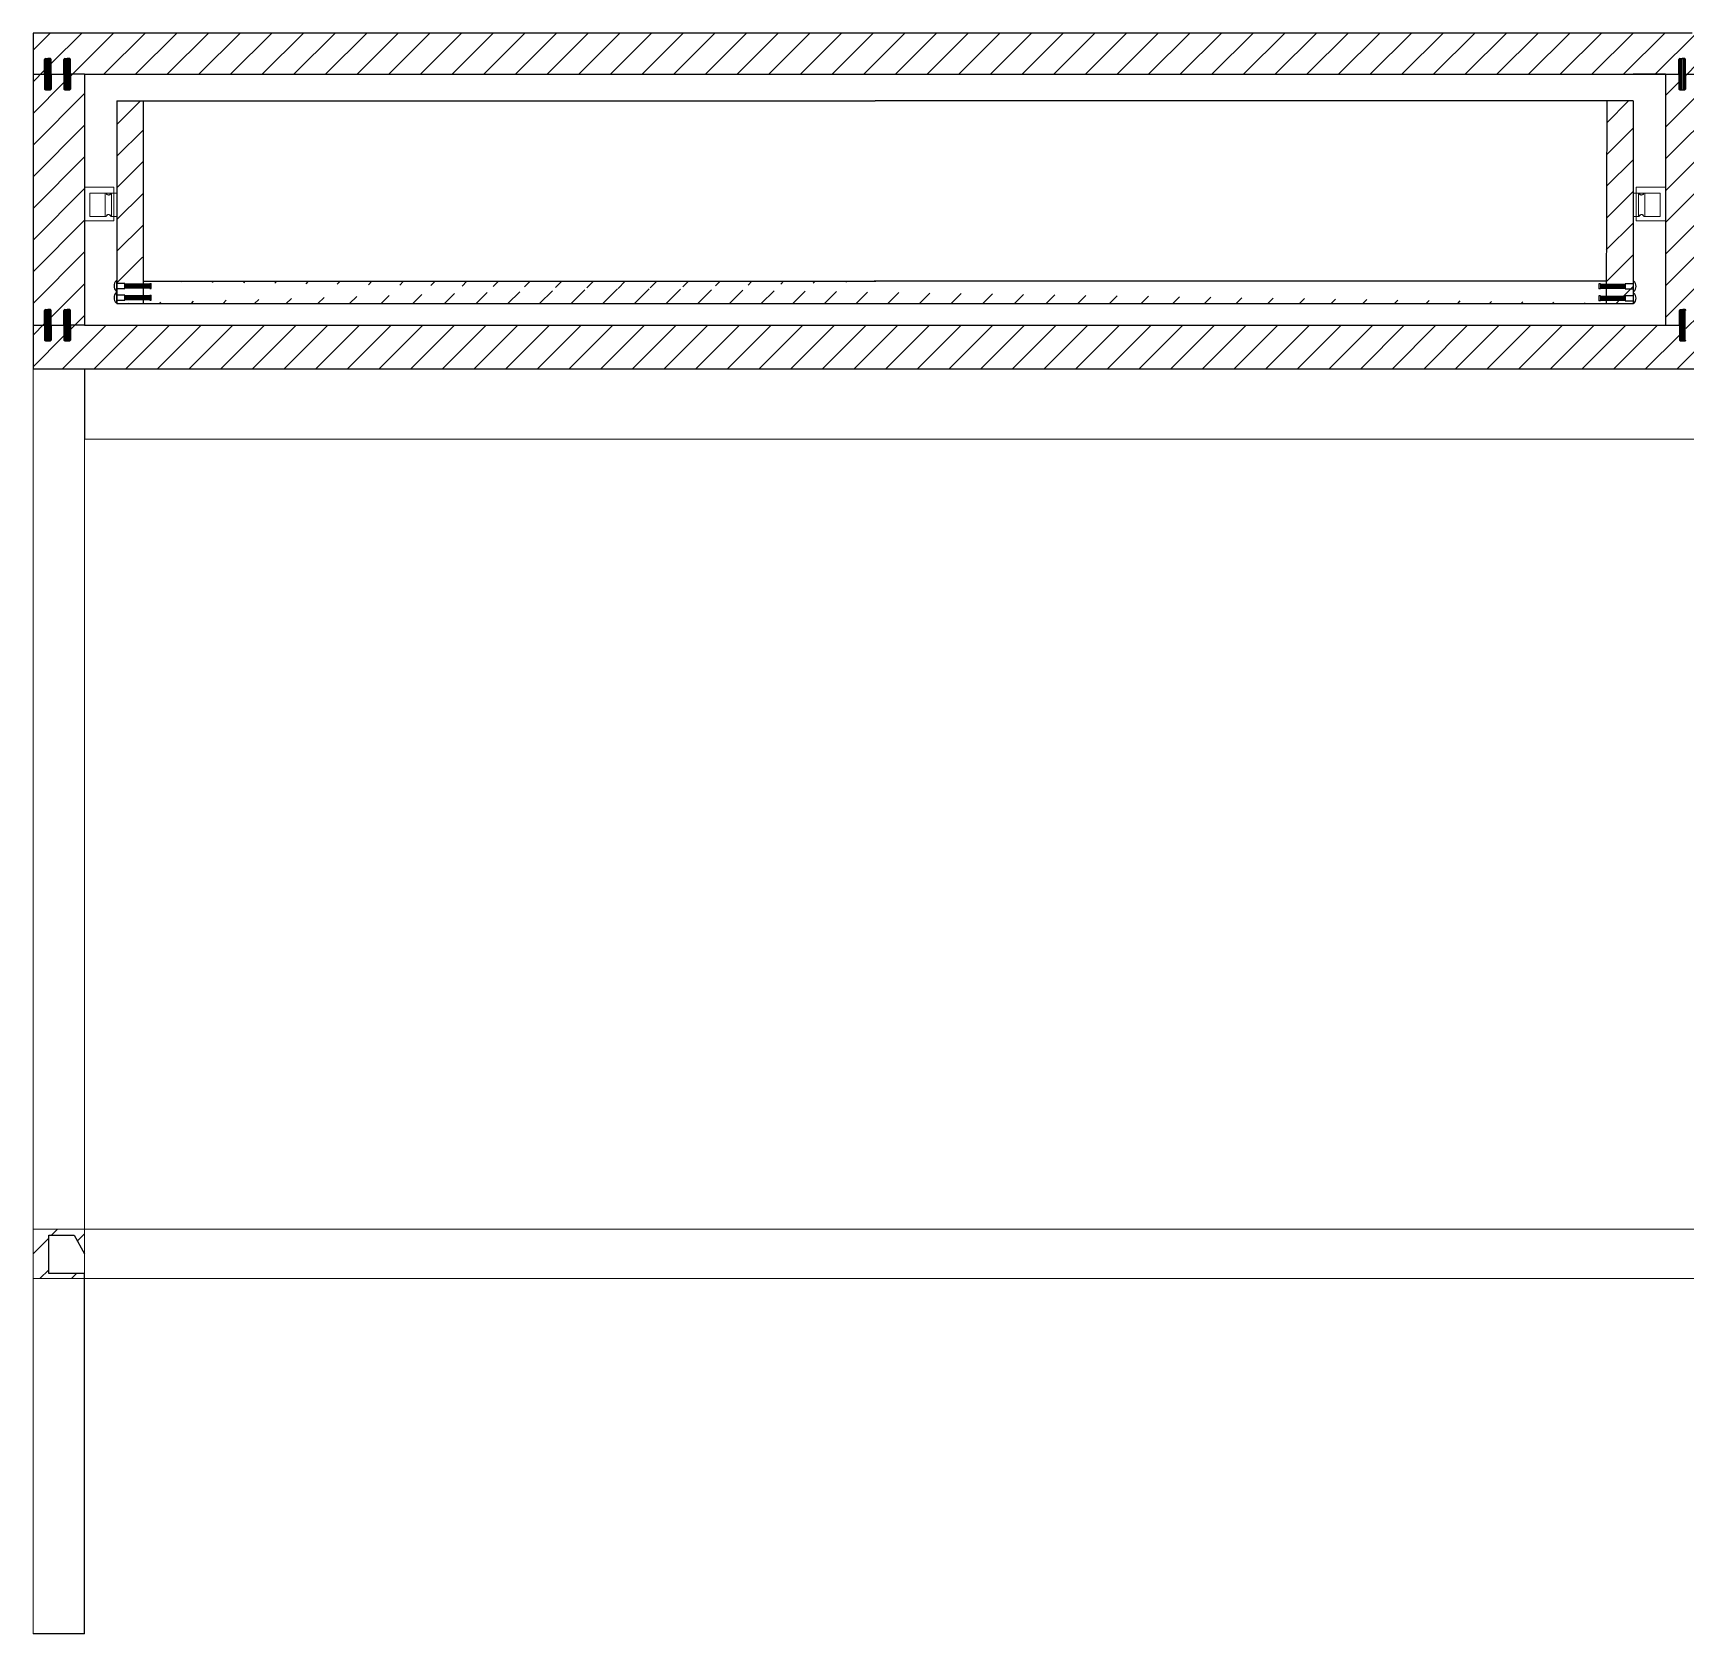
# Model space of a CAD drawing. Header units: inches. Extents: x 44 to 504, y 6 to 420.
# Drawn here: x 234.1 to 298.7, y 166 to 228.6 of the extents above; entities that cross this region are included whole.
import ezdxf

# ---------------------------------------------------------------- set-up
doc = ezdxf.new("R2010")
doc.units = ezdxf.units.IN
doc.header["$MEASUREMENT"] = 0

msp = doc.modelspace()

# ---------------------------------------------------------------- hatches: boundary and pattern name
h = msp.add_hatch()
h.set_pattern_fill('ANSI31', color=256, scale=7)
h.paths.add_polyline_path([(236.104, 226.961), (235.554, 226.961), (235.554, 226.347), (235.3, 226.347), (235.3, 226.961), (234.8, 226.961), (234.8, 226.347), (234.545, 226.347), (234.545, 226.961), (234.092, 226.961), (234.092, 217.155), (234.545, 217.155), (234.545, 217.768), (234.8, 217.768), (234.8, 217.155), (235.3, 217.155), (235.3, 217.768), (235.554, 217.768), (235.554, 217.155), (236.104, 217.155)])
h.paths.add_polyline_path([(298.421, 227.574), (298.676, 227.574), (298.676, 226.961), (299.176, 226.961), (299.176, 227.574), (299.43, 227.574), (299.43, 226.961), (299.98, 226.961), (361.773, 226.961), (362.226, 226.961), (362.226, 227.574), (362.481, 227.574), (362.481, 226.961), (362.981, 226.961), (362.981, 227.574), (363.236, 227.574), (363.236, 226.961), (363.785, 226.961), (363.785, 228.57), (298.939, 228.57), (234.092, 228.57), (234.092, 226.961), (234.545, 226.961), (234.545, 227.574), (234.8, 227.574), (234.8, 226.961), (235.3, 226.961), (235.3, 227.574), (235.554, 227.574), (235.554, 226.961), (236.104, 226.961), (237.371, 226.961), (297.877, 226.961), (297.897, 226.961), (298.421, 226.961)])
h.paths.add_polyline_path([(363.785, 226.961), (363.236, 226.961), (363.236, 226.347), (362.981, 226.347), (362.981, 226.961), (362.481, 226.961), (362.481, 226.347), (362.226, 226.347), (362.226, 226.961), (361.773, 226.961), (361.773, 217.155), (362.226, 217.155), (362.226, 217.768), (362.481, 217.768), (362.481, 217.155), (362.981, 217.155), (362.981, 217.768), (363.236, 217.768), (363.236, 217.155), (363.785, 217.155)])
h.paths.add_polyline_path([(363.785, 217.155), (363.236, 217.155), (363.236, 216.542), (362.981, 216.542), (362.981, 217.155), (362.481, 217.155), (362.481, 216.542), (362.226, 216.542), (362.226, 217.155), (361.773, 217.155), (299.98, 217.155), (299.451, 217.155), (299.451, 216.542), (299.196, 216.542), (299.196, 217.155), (298.696, 217.155), (298.696, 216.542), (298.441, 216.542), (298.441, 217.155), (297.897, 217.155), (236.104, 217.155), (235.554, 217.155), (235.554, 216.542), (235.3, 216.542), (235.3, 217.155), (234.8, 217.155), (234.8, 216.542), (234.545, 216.542), (234.545, 217.155), (234.092, 217.155), (234.092, 215.449), (302.892, 215.449), (363.785, 215.449)])
h.paths.add_polyline_path([(299.98, 226.961), (299.43, 226.961), (299.43, 226.347), (299.176, 226.347), (299.176, 226.961), (298.676, 226.961), (298.676, 226.347), (298.421, 226.347), (298.421, 226.961), (297.897, 226.961), (297.897, 217.155), (298.441, 217.155), (298.441, 217.768), (298.696, 217.768), (298.696, 217.155), (299.196, 217.155), (299.196, 217.768), (299.451, 217.768), (299.451, 217.155), (299.98, 217.155)])
h.paths.add_polyline_path([(234.704, 181.609), (235.704, 181.609), (236.104, 180.873), (236.104, 181.838), (234.092, 181.838), (234.092, 179.909), (236.104, 179.909), (236.104, 180.109), (234.704, 180.109)])
h = msp.add_hatch()
h.set_pattern_fill('ANSI31', color=256, scale=7)
h.paths.add_polyline_path([(301.247, 221.406), (301.127, 221.406), (301.127, 221.234), (299.98, 221.234), (299.98, 217.155), (300, 217.155), (361.773, 217.155), (361.773, 221.234), (360.626, 221.234), (360.626, 221.406), (360.626, 222.333), (360.626, 222.547), (361.773, 222.547), (361.773, 226.961), (360.506, 226.961), (299.98, 226.961), (299.98, 222.547), (301.127, 222.547), (301.127, 222.318), (301.247, 222.318)], flags=16)
h.paths.add_polyline_path([(359.483, 218.727), (359.512, 218.727), (359.512, 218.784), (359.512, 218.872), (359.483, 218.872)], flags=0)
h.paths.add_polyline_path([(302.27, 218.733), (302.287, 218.733), (302.287, 218.79), (302.287, 218.872), (302.27, 218.872)], flags=0)
h.paths.add_polyline_path([(360.51, 218.856, -0.414214), (360.538, 218.884, -0.428104), (360.538, 218.484, -0.414214), (360.51, 218.513), (360.51, 218.392, -0.412146), (360.538, 218.42, -0.454413), (360.52, 218.005), (360.506, 218.005), (360.506, 218.121), (360.196, 218.121), (360.196, 218.178), (359.258, 218.178), (359.258, 218.121), (359.172, 218.121), (359.172, 218.32), (359.258, 218.32), (359.258, 218.263), (360.196, 218.263), (360.196, 218.32), (360.506, 218.32), (360.506, 218.584), (360.196, 218.584), (360.196, 218.642), (359.258, 218.642), (359.258, 218.584), (359.172, 218.584), (359.172, 218.784), (359.258, 218.784), (359.258, 218.693), (360.196, 218.693), (360.196, 218.784), (360.506, 218.784)], flags=0)
h.paths.add_polyline_path([(360.196, 218.684), (360.196, 218.676), (359.23, 218.676), (359.23, 218.684)], flags=0)
h.paths.add_polyline_path([(360.153, 218.22), (360.196, 218.22), (360.153, 218.221)], flags=0)
h.paths.add_polyline_path([(302.584, 218.79), (302.584, 218.59), (302.498, 218.59), (302.498, 218.647), (301.56, 218.647), (301.56, 218.59), (301.246, 218.59), (301.246, 218.518, -0.414214), (301.218, 218.49, -0.428104), (301.218, 218.89, -0.414214), (301.246, 218.861), (301.246, 218.79), (301.56, 218.79), (301.56, 218.698), (302.498, 218.698), (302.498, 218.79)], flags=0)
h.paths.add_polyline_path([(302.584, 218.326), (302.584, 218.126), (302.498, 218.126), (302.498, 218.183), (301.56, 218.183), (301.56, 218.126), (301.246, 218.126), (301.246, 218.055, -0.414214), (301.218, 218.026, -0.428104), (301.218, 218.426, -0.414214), (301.246, 218.397), (301.246, 218.326), (301.56, 218.326), (301.56, 218.269), (302.498, 218.269), (302.498, 218.326)], flags=0)
h.paths.add_polyline_path([(302.526, 218.681), (301.56, 218.681), (301.56, 218.69), (302.526, 218.69)], flags=0)
h.paths.add_polyline_path([(302.526, 218.217), (301.56, 218.217), (301.56, 218.234), (302.526, 218.234)], flags=0)
h.paths.add_polyline_path([(359.483, 225.918), (330.877, 225.918), (302.27, 225.918), (302.27, 218.872), (302.287, 218.872), (330.911, 218.872), (359.483, 218.872)], flags=0)
h.paths.add_polyline_path([(361.773, 221.234), (360.626, 221.234), (360.626, 221.406), (360.626, 222.333), (360.626, 222.547), (361.773, 222.547), (361.773, 226.961), (360.506, 226.961), (299.98, 226.961), (299.98, 222.547), (301.127, 222.547), (301.127, 222.318), (301.247, 222.318), (301.247, 221.406), (301.127, 221.406), (301.127, 221.234), (299.98, 221.234), (299.98, 217.155), (361.773, 217.155)])
h.paths.add_polyline_path([(359.483, 218.005), (359.483, 218.178), (359.469, 218.178), (359.469, 218.121)], flags=0)
h.paths.add_polyline_path([(302.287, 218.269), (302.287, 218.326), (302.286, 218.647), (302.27, 218.647), (302.27, 218.269)], flags=0)
h.paths.add_polyline_path([(360.506, 218.121), (360.196, 218.121), (360.196, 218.178), (359.258, 218.178), (359.258, 218.121), (359.172, 218.121), (359.172, 218.32), (359.258, 218.32), (359.258, 218.263), (360.196, 218.263), (360.196, 218.32), (360.506, 218.32), (360.506, 218.584), (360.196, 218.584), (360.196, 218.642), (359.258, 218.642), (359.258, 218.584), (359.172, 218.584), (359.172, 218.784), (359.258, 218.784), (359.258, 218.727), (359.469, 218.727), (359.469, 218.784), (359.483, 218.872), (330.911, 218.872), (302.287, 218.872), (302.287, 218.79), (302.287, 218.733), (302.498, 218.733), (302.498, 218.79), (302.584, 218.79), (302.584, 218.59), (302.498, 218.59), (302.498, 218.647), (301.56, 218.647), (301.56, 218.59), (301.246, 218.59), (301.246, 218.518, -0.414214), (301.218, 218.49, -0.428104), (301.218, 218.89, -0.414214), (301.246, 218.861), (301.246, 218.79), (301.56, 218.79), (301.56, 218.733), (302.244, 218.733), (302.244, 218.79), (302.27, 218.872), (302.27, 225.918), (330.877, 225.918), (359.483, 225.918), (360.506, 225.918), (360.506, 222.547), (360.51, 218.856, -0.414214), (360.538, 218.884, -0.428104), (360.538, 218.484, -0.414212), (360.51, 218.513), (360.51, 218.392, -0.416288), (360.538, 218.42, -0.473406), (360.506, 217.994)], flags=0)
h.paths.add_polyline_path([(360.538, 218.42, 0.414214), (360.51, 218.392), (360.51, 218.049, 0.414214), (360.538, 218.021, 0.428104)], flags=0)
h.paths.add_polyline_path([(360.196, 218.693), (360.196, 218.784), (360.506, 218.784), (360.51, 218.856, -0.414214), (360.538, 218.884, -0.428104), (360.538, 218.484, -0.414214), (360.51, 218.513), (360.51, 218.584), (360.196, 218.584), (360.196, 218.642), (359.258, 218.642), (359.258, 218.584), (359.172, 218.584), (359.172, 218.784), (359.258, 218.784), (359.258, 218.693)], flags=0)
h.paths.add_polyline_path([(360.196, 218.693), (360.196, 218.676), (359.23, 218.676), (359.23, 218.684), (359.23, 218.693)], flags=0)
h.paths.add_polyline_path([(359.172, 218.32), (359.258, 218.32), (359.258, 218.263), (360.196, 218.263), (360.196, 218.212), (359.258, 218.212), (359.258, 218.121), (359.172, 218.121)], flags=0)
h.paths.add_polyline_path([(359.23, 218.229), (360.196, 218.229), (360.153, 218.229), (360.153, 218.221), (360.196, 218.22), (360.153, 218.22), (359.23, 218.22)], flags=0)
h.paths.add_polyline_path([(302.584, 218.326), (302.584, 218.126), (302.498, 218.126), (302.498, 218.183), (301.56, 218.183), (301.56, 218.126), (301.246, 218.126), (301.246, 218.055, -0.414214), (301.218, 218.026, -0.428104), (301.218, 218.426, -0.414214), (301.246, 218.397), (301.246, 218.326), (301.56, 218.326), (301.56, 218.234), (302.498, 218.234), (302.498, 218.326)], flags=0)
h.paths.add_polyline_path([(302.584, 218.59), (302.498, 218.59), (302.498, 218.681), (301.56, 218.681), (301.56, 218.59), (301.246, 218.59), (301.246, 218.518, -0.414214), (301.218, 218.49, -0.428104), (301.218, 218.89, -0.414214), (301.246, 218.861), (301.246, 218.79), (301.56, 218.79), (301.56, 218.698), (302.498, 218.698), (302.498, 218.79), (302.584, 218.79)], flags=0)
h.paths.add_polyline_path([(296.63, 225.918), (295.607, 225.918), (267.001, 225.918), (237.371, 225.918), (237.371, 222.547), (237.371, 218.005), (296.63, 218.005)])
h.paths.add_polyline_path([(296.316, 218.718), (296.316, 218.632), (295.379, 218.632), (295.379, 218.575), (295.293, 218.575), (295.293, 218.775), (295.379, 218.775), (295.379, 218.718)], flags=16)
h.paths.add_polyline_path([(296.316, 218.684), (296.316, 218.667), (295.35, 218.667), (295.35, 218.684)], flags=0)
h.paths.add_polyline_path([(296.316, 218.254), (296.316, 218.168), (295.379, 218.168), (295.379, 218.111), (295.293, 218.111), (295.293, 218.311), (295.379, 218.311), (295.379, 218.254)], flags=16)
h.paths.add_polyline_path([(296.274, 218.211), (296.316, 218.211), (296.316, 218.22), (296.274, 218.22)], flags=0)
h.paths.add_polyline_path([(238.708, 218.793), (238.708, 218.593), (238.623, 218.593), (238.623, 218.65), (237.685, 218.65), (237.685, 218.736), (238.623, 218.736), (238.623, 218.793)], flags=16)
h.paths.add_polyline_path([(238.708, 218.329), (238.708, 218.129), (238.623, 218.129), (238.623, 218.186), (237.685, 218.186), (237.685, 218.272), (238.623, 218.272), (238.623, 218.329)], flags=16)
h.paths.add_polyline_path([(237.728, 218.693), (237.685, 218.693), (237.728, 218.693)], flags=0)
h.paths.add_polyline_path([(238.651, 218.22), (237.685, 218.22), (237.685, 218.238), (238.651, 218.238)], flags=0)
h.paths.add_polyline_path([(295.576, 218.632), (295.379, 218.632), (295.379, 218.575), (295.293, 218.575), (295.293, 218.775), (295.379, 218.775), (295.379, 218.718), (295.577, 218.718), (295.607, 225.918), (267.001, 225.918), (237.371, 225.918), (237.371, 222.547), (237.371, 218.793), (237.685, 218.793), (237.685, 218.736), (238.623, 218.736), (238.623, 218.793), (238.708, 218.793), (238.708, 218.593), (238.623, 218.593), (238.623, 218.65), (237.685, 218.65), (237.685, 218.593), (237.371, 218.593), (237.371, 218.329), (237.685, 218.329), (237.685, 218.272), (238.623, 218.272), (238.623, 218.329), (238.708, 218.329), (238.708, 218.129), (238.623, 218.129), (238.623, 218.186), (237.685, 218.186), (237.685, 218.129), (237.371, 218.129), (237.371, 218.005), (295.574, 218.005), (295.574, 218.168), (295.379, 218.168), (295.379, 218.111), (295.293, 218.111), (295.293, 218.311), (295.379, 218.311), (295.379, 218.254), (295.575, 218.254)])
h.paths.add_polyline_path([(360.506, 225.918), (359.483, 225.918), (359.483, 218.872), (359.512, 218.872), (359.512, 218.784), (359.512, 218.727), (360.196, 218.727), (360.196, 218.784), (360.506, 218.784)], flags=0)
h = msp.add_hatch()
h.set_pattern_fill('ANSI31', color=256, scale=7)
h.paths.add_polyline_path([(238.394, 225.918), (237.371, 225.918), (237.371, 218.793), (237.728, 218.793), (237.728, 218.736), (238.369, 218.736), (238.369, 218.793)])
h = msp.add_hatch()
h.set_pattern_fill('ANSI31', color=256, scale=7)
edge = h.paths.add_edge_path()
edge.add_line((238.394, 218.872), (267.035, 218.872))
edge.add_line((295.574, 218.872), (266.966, 218.872))
edge.add_line((237.371, 218.005), (296.63, 218.005))

# ---------------------------------------------------------------- linework, layer by layer
for p, q in [((234.092, 228.57), (234.092, 215.449)), ((298.939, 228.57), (234.092, 228.57)), ((234.545, 226.961), (234.545, 227.538)), ((234.579, 227.574), (234.77, 227.574)), ((234.589, 226.383), (234.589, 227.538)), ((234.624, 226.383), (234.624, 227.538)), ((234.665, 226.383), (234.665, 227.538)), ((234.77, 227.574), (234.676, 227.574)), ((234.719, 226.383), (234.719, 227.538)), ((234.764, 226.383), (234.764, 227.538)), ((234.8, 226.961), (234.8, 227.538)), ((235.3, 226.961), (235.3, 227.538)), ((235.334, 227.574), (235.525, 227.574)), ((235.344, 226.383), (235.344, 227.538)), ((235.379, 226.383), (235.379, 227.538)), ((235.42, 226.383), (235.42, 227.538)), ((235.525, 227.574), (235.431, 227.574)), ((235.474, 226.383), (235.474, 227.538)), ((235.519, 226.383), (235.519, 227.538)), ((235.554, 226.961), (235.554, 227.538)), ((298.421, 226.961), (298.421, 227.538)), ((298.455, 227.574), (298.646, 227.574)), ((298.465, 226.383), (298.465, 227.538)), ((298.5, 226.383), (298.5, 227.538)), ((298.541, 226.383), (298.541, 227.538)), ((298.646, 227.574), (298.552, 227.574)), ((298.595, 226.383), (298.595, 227.538)), ((298.64, 226.383), (298.64, 227.538)), ((298.676, 226.961), (298.676, 227.538)), ((234.092, 226.961), (234.545, 226.961)), ((234.545, 226.961), (234.545, 226.383)), ((234.8, 226.961), (234.8, 226.383)), ((234.8, 226.961), (235.3, 226.961)), ((235.3, 226.961), (235.3, 226.383)), ((235.554, 226.961), (235.554, 226.383)), ((236.104, 226.961), (235.554, 226.961)), ((236.104, 226.961), (236.104, 217.155)), ((236.104, 226.961), (297.877, 226.961)), ((236.104, 226.961), (237.371, 226.961)), ((297.897, 226.961), (296.63, 226.961)), ((297.877, 226.961), (298.421, 226.961)), ((297.897, 226.961), (297.897, 217.155)), ((298.421, 226.961), (298.421, 226.383)), ((298.676, 226.961), (298.676, 226.383)), ((298.676, 226.961), (299.176, 226.961)), ((234.579, 226.347), (234.77, 226.347)), ((235.334, 226.347), (235.525, 226.347)), ((298.455, 226.347), (298.646, 226.347)), ((237.371, 225.918), (237.371, 218.005)), ((237.371, 225.918), (267.001, 225.918)), ((237.371, 225.918), (238.394, 225.918)), ((237.371, 225.918), (237.371, 222.547)), ((238.394, 225.918), (238.394, 218.005)), ((296.63, 225.918), (267.001, 225.918)), ((295.607, 225.918), (295.574, 218.005)), ((296.63, 225.918), (295.607, 225.918)), ((296.63, 225.918), (296.63, 218.005)), ((296.63, 225.918), (296.63, 222.547)), ((237.342, 218.893), (237.342, 218.893)), ((237.342, 218.493), (237.342, 218.493)), ((237.342, 218.429), (237.342, 218.429)), ((237.371, 218.522), (237.371, 218.864)), ((237.685, 218.793), (237.371, 218.793)), ((237.371, 218.593), (237.685, 218.593)), ((237.371, 218.058), (237.371, 218.4)), ((237.685, 218.593), (237.685, 218.793)), ((237.685, 218.736), (238.651, 218.736)), ((237.685, 218.701), (238.651, 218.701)), ((237.685, 218.693), (238.651, 218.693)), ((237.685, 218.684), (238.651, 218.684)), ((237.685, 218.65), (238.651, 218.65)), ((237.728, 218.701), (237.728, 218.793)), ((237.728, 218.593), (237.728, 218.684)), ((237.771, 218.701), (237.771, 218.793)), ((237.771, 218.593), (237.771, 218.684)), ((237.814, 218.701), (237.814, 218.793)), ((237.814, 218.593), (237.814, 218.684)), ((237.856, 218.701), (237.856, 218.793)), ((237.856, 218.593), (237.856, 218.684)), ((237.899, 218.701), (237.899, 218.793)), ((237.899, 218.593), (237.899, 218.684)), ((237.942, 218.701), (237.942, 218.793)), ((237.942, 218.593), (237.942, 218.684)), ((237.985, 218.701), (237.985, 218.793)), ((237.985, 218.593), (237.985, 218.684)), ((238.028, 218.701), (238.028, 218.793)), ((238.028, 218.593), (238.028, 218.684)), ((238.071, 218.701), (238.071, 218.793)), ((238.071, 218.593), (238.071, 218.684)), ((238.113, 218.701), (238.113, 218.793)), ((238.113, 218.593), (238.113, 218.684)), ((238.156, 218.701), (238.156, 218.793)), ((238.156, 218.593), (238.156, 218.684)), ((238.199, 218.701), (238.199, 218.793)), ((238.199, 218.593), (238.199, 218.684)), ((238.242, 218.701), (238.242, 218.793)), ((238.242, 218.593), (238.242, 218.684)), ((238.285, 218.701), (238.285, 218.793)), ((238.285, 218.593), (238.285, 218.684)), ((238.326, 218.701), (238.326, 218.793)), ((238.326, 218.593), (238.326, 218.684)), ((238.369, 218.701), (238.369, 218.793)), ((238.369, 218.593), (238.369, 218.684)), ((238.394, 218.872), (267.035, 218.872)), ((238.412, 218.701), (238.412, 218.793)), ((238.412, 218.593), (238.412, 218.684)), ((238.453, 218.701), (238.453, 218.793)), ((238.453, 218.593), (238.453, 218.684)), ((238.495, 218.701), (238.495, 218.793)), ((238.495, 218.593), (238.495, 218.684)), ((238.538, 218.701), (238.538, 218.793)), ((238.538, 218.593), (238.538, 218.684)), ((238.58, 218.701), (238.58, 218.793)), ((238.58, 218.593), (238.58, 218.684)), ((238.623, 218.701), (238.623, 218.793)), ((238.623, 218.593), (238.623, 218.684)), ((238.651, 218.593), (238.651, 218.793)), ((238.651, 218.793), (238.708, 218.793)), ((238.651, 218.593), (238.708, 218.593)), ((238.708, 218.593), (238.708, 218.793)), ((295.574, 218.872), (266.966, 218.872)), ((295.293, 218.775), (295.293, 218.575)), ((295.35, 218.775), (295.293, 218.775)), ((295.35, 218.575), (295.293, 218.575)), ((295.35, 218.775), (295.35, 218.575)), ((296.316, 218.718), (295.35, 218.718)), ((296.316, 218.684), (295.35, 218.684)), ((296.316, 218.675), (295.35, 218.675)), ((296.316, 218.667), (295.35, 218.667)), ((296.316, 218.632), (295.35, 218.632)), ((295.379, 218.775), (295.379, 218.684)), ((295.379, 218.667), (295.379, 218.575)), ((295.422, 218.775), (295.422, 218.684)), ((295.422, 218.667), (295.422, 218.575)), ((295.463, 218.775), (295.463, 218.684)), ((295.463, 218.667), (295.463, 218.575)), ((295.506, 218.775), (295.506, 218.684)), ((295.506, 218.667), (295.506, 218.575)), ((295.549, 218.775), (295.549, 218.684)), ((295.549, 218.667), (295.549, 218.575)), ((295.59, 218.775), (295.59, 218.684)), ((295.59, 218.667), (295.59, 218.575)), ((295.633, 218.775), (295.633, 218.684)), ((295.633, 218.667), (295.633, 218.575)), ((295.675, 218.775), (295.675, 218.684)), ((295.675, 218.667), (295.675, 218.575)), ((295.717, 218.775), (295.717, 218.684)), ((295.717, 218.667), (295.717, 218.575)), ((295.759, 218.775), (295.759, 218.684)), ((295.759, 218.667), (295.759, 218.575)), ((295.802, 218.775), (295.802, 218.684)), ((295.802, 218.667), (295.802, 218.575)), ((295.845, 218.775), (295.845, 218.684)), ((295.845, 218.667), (295.845, 218.575)), ((295.888, 218.775), (295.888, 218.684)), ((295.888, 218.667), (295.888, 218.575)), ((295.931, 218.775), (295.931, 218.684)), ((295.931, 218.667), (295.931, 218.575)), ((295.974, 218.775), (295.974, 218.684)), ((295.974, 218.667), (295.974, 218.575)), ((296.017, 218.775), (296.017, 218.684)), ((296.017, 218.667), (296.017, 218.575)), ((296.059, 218.775), (296.059, 218.684)), ((296.059, 218.667), (296.059, 218.575)), ((296.102, 218.775), (296.102, 218.684)), ((296.102, 218.667), (296.102, 218.575)), ((296.145, 218.775), (296.145, 218.684)), ((296.145, 218.667), (296.145, 218.575)), ((296.188, 218.775), (296.188, 218.684)), ((296.188, 218.667), (296.188, 218.575)), ((296.231, 218.775), (296.231, 218.684)), ((296.231, 218.667), (296.231, 218.575)), ((296.274, 218.775), (296.274, 218.684)), ((296.274, 218.667), (296.274, 218.575)), ((296.631, 218.775), (296.316, 218.775)), ((296.316, 218.775), (296.316, 218.575)), ((296.316, 218.575), (296.631, 218.575)), ((296.631, 218.847), (296.631, 218.504)), ((296.631, 218.383), (296.631, 218.04)), ((296.659, 218.875), (296.659, 218.875)), ((296.659, 218.475), (296.659, 218.475)), ((296.659, 218.411), (296.659, 218.411)), ((234.545, 217.155), (234.545, 217.733)), ((234.579, 217.768), (234.77, 217.768)), ((234.589, 216.577), (234.589, 217.733)), ((234.624, 216.577), (234.624, 217.733)), ((234.665, 216.577), (234.665, 217.733)), ((234.77, 217.768), (234.676, 217.768)), ((234.719, 216.577), (234.719, 217.733)), ((234.764, 216.577), (234.764, 217.733)), ((234.8, 217.155), (234.8, 217.733)), ((235.3, 217.155), (235.3, 217.733)), ((235.334, 217.768), (235.525, 217.768)), ((235.344, 216.577), (235.344, 217.733)), ((235.379, 216.577), (235.379, 217.733)), ((235.42, 216.577), (235.42, 217.733)), ((235.525, 217.768), (235.431, 217.768)), ((235.474, 216.577), (235.474, 217.733)), ((235.519, 216.577), (235.519, 217.733)), ((235.554, 217.155), (235.554, 217.733)), ((237.342, 218.029), (237.342, 218.029)), ((237.685, 218.329), (237.371, 218.329)), ((237.371, 218.129), (237.685, 218.129)), ((237.371, 218.005), (296.63, 218.005)), ((237.685, 218.129), (237.685, 218.329)), ((237.685, 218.272), (238.651, 218.272)), ((237.685, 218.238), (238.651, 218.238)), ((237.685, 218.229), (238.651, 218.229)), ((237.685, 218.22), (238.651, 218.22)), ((237.685, 218.186), (238.651, 218.186)), ((237.728, 218.238), (237.728, 218.329)), ((237.728, 218.129), (237.728, 218.22)), ((237.771, 218.238), (237.771, 218.329)), ((237.771, 218.129), (237.771, 218.22)), ((237.814, 218.238), (237.814, 218.329)), ((237.814, 218.129), (237.814, 218.22)), ((237.856, 218.238), (237.856, 218.329)), ((237.856, 218.129), (237.856, 218.22)), ((237.899, 218.238), (237.899, 218.329)), ((237.899, 218.129), (237.899, 218.22)), ((237.942, 218.238), (237.942, 218.329)), ((237.942, 218.129), (237.942, 218.22)), ((237.985, 218.238), (237.985, 218.329)), ((237.985, 218.129), (237.985, 218.22)), ((238.028, 218.238), (238.028, 218.329)), ((238.028, 218.129), (238.028, 218.22)), ((238.071, 218.238), (238.071, 218.329)), ((238.071, 218.129), (238.071, 218.22)), ((238.113, 218.238), (238.113, 218.329)), ((238.113, 218.129), (238.113, 218.22)), ((238.156, 218.238), (238.156, 218.329)), ((238.156, 218.129), (238.156, 218.22)), ((238.199, 218.238), (238.199, 218.329)), ((238.199, 218.129), (238.199, 218.22)), ((238.242, 218.238), (238.242, 218.329)), ((238.242, 218.129), (238.242, 218.22)), ((238.285, 218.238), (238.285, 218.329)), ((238.285, 218.129), (238.285, 218.22)), ((238.326, 218.238), (238.326, 218.329)), ((238.326, 218.129), (238.326, 218.22)), ((238.369, 218.238), (238.369, 218.329)), ((238.369, 218.129), (238.369, 218.22)), ((238.412, 218.238), (238.412, 218.329)), ((238.412, 218.129), (238.412, 218.22)), ((238.453, 218.238), (238.453, 218.329)), ((238.453, 218.129), (238.453, 218.22)), ((238.495, 218.238), (238.495, 218.329)), ((238.495, 218.129), (238.495, 218.22)), ((238.538, 218.238), (238.538, 218.329)), ((238.538, 218.129), (238.538, 218.22)), ((238.58, 218.238), (238.58, 218.329)), ((238.58, 218.129), (238.58, 218.22)), ((238.623, 218.238), (238.623, 218.329)), ((238.623, 218.129), (238.623, 218.22)), ((238.651, 218.129), (238.651, 218.329)), ((238.651, 218.329), (238.708, 218.329)), ((238.651, 218.129), (238.708, 218.129)), ((238.708, 218.129), (238.708, 218.329)), ((295.293, 218.311), (295.293, 218.111)), ((295.35, 218.311), (295.293, 218.311)), ((295.35, 218.111), (295.293, 218.111)), ((295.35, 218.311), (295.35, 218.111)), ((296.316, 218.254), (295.35, 218.254)), ((296.316, 218.22), (295.35, 218.22)), ((296.316, 218.211), (295.35, 218.211)), ((296.316, 218.203), (295.35, 218.203)), ((296.316, 218.168), (295.35, 218.168)), ((295.379, 218.311), (295.379, 218.22)), ((295.379, 218.203), (295.379, 218.111)), ((295.422, 218.311), (295.422, 218.22)), ((295.422, 218.203), (295.422, 218.111)), ((295.463, 218.311), (295.463, 218.22)), ((295.463, 218.203), (295.463, 218.111)), ((295.506, 218.311), (295.506, 218.22)), ((295.506, 218.203), (295.506, 218.111)), ((295.549, 218.311), (295.549, 218.22)), ((295.549, 218.203), (295.549, 218.111)), ((295.59, 218.311), (295.59, 218.22)), ((295.59, 218.203), (295.59, 218.111)), ((295.633, 218.311), (295.633, 218.22)), ((295.633, 218.203), (295.633, 218.111)), ((295.675, 218.311), (295.675, 218.22)), ((295.675, 218.203), (295.675, 218.111)), ((295.717, 218.311), (295.717, 218.22)), ((295.717, 218.203), (295.717, 218.111)), ((295.759, 218.311), (295.759, 218.22)), ((295.759, 218.203), (295.759, 218.111)), ((295.802, 218.311), (295.802, 218.22)), ((295.802, 218.203), (295.802, 218.111)), ((295.845, 218.311), (295.845, 218.22)), ((295.845, 218.203), (295.845, 218.111)), ((295.888, 218.311), (295.888, 218.22)), ((295.888, 218.203), (295.888, 218.111)), ((295.931, 218.311), (295.931, 218.22)), ((295.931, 218.203), (295.931, 218.111)), ((295.974, 218.311), (295.974, 218.22)), ((295.974, 218.203), (295.974, 218.111)), ((296.017, 218.311), (296.017, 218.22)), ((296.017, 218.203), (296.017, 218.111)), ((296.059, 218.311), (296.059, 218.22)), ((296.059, 218.203), (296.059, 218.111)), ((296.102, 218.311), (296.102, 218.22)), ((296.102, 218.203), (296.102, 218.111)), ((296.145, 218.311), (296.145, 218.22)), ((296.145, 218.203), (296.145, 218.111)), ((296.188, 218.311), (296.188, 218.22)), ((296.188, 218.203), (296.188, 218.111)), ((296.231, 218.311), (296.231, 218.22)), ((296.231, 218.203), (296.231, 218.111)), ((296.274, 218.311), (296.274, 218.22)), ((296.274, 218.203), (296.274, 218.111)), ((296.631, 218.311), (296.316, 218.311)), ((296.316, 218.311), (296.316, 218.111)), ((296.316, 218.111), (296.631, 218.111)), ((296.659, 218.011), (296.659, 218.011)), ((298.441, 217.155), (298.441, 217.733)), ((298.475, 217.768), (298.666, 217.768)), ((298.485, 216.577), (298.485, 217.733)), ((298.52, 216.577), (298.52, 217.733)), ((298.562, 216.577), (298.562, 217.733)), ((298.666, 217.768), (298.572, 217.768)), ((298.615, 216.577), (298.615, 217.733)), ((298.66, 216.577), (298.66, 217.733)), ((234.092, 217.155), (234.545, 217.155)), ((234.545, 217.155), (234.545, 216.577)), ((234.8, 217.155), (234.8, 216.577)), ((234.8, 217.155), (235.3, 217.155)), ((235.3, 217.155), (235.3, 216.577)), ((235.554, 217.155), (235.554, 216.577)), ((236.104, 217.155), (235.554, 217.155)), ((236.104, 217.155), (297.897, 217.155)), ((297.897, 217.155), (298.441, 217.155)), ((298.441, 217.155), (298.441, 216.577)), ((234.579, 216.542), (234.77, 216.542)), ((235.334, 216.542), (235.525, 216.542)), ((298.475, 216.542), (298.666, 216.542)), ((234.092, 215.449), (302.892, 215.449)), ((236.104, 215.449), (236.104, 212.701)), ((234.704, 180.109), (234.704, 181.609)), ((234.704, 181.609), (235.704, 181.609)), ((235.704, 181.609), (236.104, 180.873)), ((236.104, 180.109), (234.704, 180.109)), ((236.104, 179.909), (236.104, 180.109)), ((236.104, 166.028), (236.104, 179.909)), ((236.104, 166.028), (234.092, 166.028))]:
    msp.add_line(p, q)
at = {"lineweight": 15}
for p, q in [((237.251, 222.547), (236.104, 222.547)), ((236.104, 222.547), (236.104, 221.234)), ((236.104, 222.547), (237.251, 222.547)), ((237.251, 222.318), (236.316, 222.318)), ((236.316, 222.318), (236.316, 221.406)), ((236.912, 221.862), (236.912, 222.31)), ((236.92, 222.318), (236.943, 222.318)), ((236.943, 222.318), (236.954, 222.318)), ((237.142, 222.318), (237.13, 222.318)), ((237.142, 222.318), (237.158, 222.318)), ((237.163, 221.862), (237.163, 222.307)), ((237.251, 222.547), (237.251, 222.333)), ((237.251, 221.406), (237.251, 222.333)), ((237.251, 222.318), (237.371, 222.318)), ((296.75, 222.318), (296.63, 222.318)), ((296.75, 222.547), (297.897, 222.547)), ((297.897, 222.547), (296.75, 222.547)), ((296.75, 222.547), (296.75, 222.333)), ((296.75, 221.406), (296.75, 222.333)), ((296.75, 222.318), (297.685, 222.318)), ((296.839, 221.862), (296.839, 222.307)), ((296.859, 222.318), (296.843, 222.318)), ((296.859, 222.318), (296.871, 222.318)), ((297.058, 222.318), (297.047, 222.318)), ((297.082, 222.318), (297.058, 222.318)), ((297.089, 221.862), (297.089, 222.31)), ((297.685, 222.318), (297.685, 221.406)), ((297.897, 222.547), (297.897, 221.234)), ((236.912, 221.862), (236.912, 221.414)), ((237.163, 221.862), (237.163, 221.417)), ((296.839, 221.862), (296.839, 221.417)), ((297.089, 221.862), (297.089, 221.414)), ((236.104, 221.234), (237.251, 221.234)), ((236.316, 221.406), (236.92, 221.406)), ((236.92, 221.406), (236.943, 221.406)), ((236.943, 221.406), (236.954, 221.406)), ((237.142, 221.406), (237.13, 221.406)), ((237.142, 221.406), (237.158, 221.406)), ((237.158, 221.406), (237.251, 221.406)), ((237.251, 221.406), (237.251, 221.234)), ((237.251, 221.406), (237.371, 221.406)), ((296.75, 221.406), (296.63, 221.406)), ((296.75, 221.406), (296.75, 221.234)), ((296.843, 221.406), (296.75, 221.406)), ((297.897, 221.234), (296.75, 221.234)), ((296.859, 221.406), (296.843, 221.406)), ((296.859, 221.406), (296.871, 221.406)), ((297.058, 221.406), (297.047, 221.406)), ((297.082, 221.406), (297.058, 221.406)), ((297.685, 221.406), (297.082, 221.406)), ((234.092, 215.449), (234.092, 166.028)), ((236.104, 215.449), (236.104, 166.028)), ((236.104, 212.701), (302.647, 212.701)), ((299.046, 181.838), (234.092, 181.838)), ((234.092, 179.909), (299.046, 179.909))]:
    msp.add_line(p, q, dxfattribs=at)
for centre, radius, start, end in [((234.589, 227.53), 0.0448, 102.67762, 169.25991), ((234.764, 227.538), 0.036, 0.04919, 79.50699), ((235.344, 227.53), 0.0448, 102.67762, 169.25991), ((235.519, 227.538), 0.036, 0.04919, 79.50699), ((298.465, 227.53), 0.0448, 102.67762, 169.25991), ((298.64, 227.538), 0.036, 0.04919, 79.50699), ((234.589, 226.391), 0.0448, 190.74009, 257.32238), ((234.764, 226.383), 0.036, 280.49301, 359.95081), ((235.344, 226.391), 0.0448, 190.74009, 257.32238), ((235.519, 226.383), 0.036, 280.49301, 359.95081), ((298.465, 226.391), 0.0448, 190.74009, 257.32238), ((298.64, 226.383), 0.036, 280.49301, 359.95081), ((237.533, 218.693), 0.276, 133.64803, 226.35197), ((237.533, 218.229), 0.276, 133.64803, 226.35197), ((237.342, 218.864), 0.0286, 0, 90), ((237.342, 218.522), 0.0286, 270, 0), ((237.342, 218.4), 0.0286, 0, 90), ((296.659, 218.847), 0.0286, 90, 180), ((296.659, 218.504), 0.0286, 180, 270), ((296.659, 218.383), 0.0286, 90, 180), ((296.468, 218.675), 0.276, 313.64803, 46.35197), ((296.468, 218.211), 0.276, 313.64803, 46.35197), ((234.589, 217.724), 0.0448, 102.67762, 169.25991), ((234.764, 217.733), 0.036, 0.04919, 79.50699), ((235.344, 217.724), 0.0448, 102.67762, 169.25991), ((235.519, 217.733), 0.036, 0.04919, 79.50699), ((237.342, 218.058), 0.0286, 270, 0), ((296.659, 218.04), 0.0286, 180, 270), ((298.485, 217.724), 0.0448, 102.67762, 169.25991), ((298.66, 217.733), 0.036, 0.04919, 79.50699), ((234.589, 216.586), 0.0448, 190.74009, 257.32238), ((234.764, 216.577), 0.036, 280.49301, 359.95081), ((235.344, 216.586), 0.0448, 190.74009, 257.32238), ((235.519, 216.577), 0.036, 280.49301, 359.95081), ((298.485, 216.586), 0.0448, 190.74009, 257.32238), ((298.66, 216.577), 0.036, 280.49301, 359.95081)]:
    msp.add_arc(centre, radius, start, end)
for centre, radius, start, end in [((236.921, 222.309), 0.009, 99.90177, 172.00695), ((236.94, 222.308), 0.00979, 14.02167, 71.58858), ((237.042, 222.333), 0.0949, 193.7957, 341.56673), ((237.042, 222.337), 0.0902, 192.50948, 347.49052), ((237.155, 222.298), 0.0239, 124.38588, 166.81629), ((237.143, 222.305), 0.0193, 5.81669, 40.31772), ((296.858, 222.305), 0.0193, 139.68228, 174.18331), ((296.846, 222.298), 0.0239, 13.18371, 55.61412), ((296.959, 222.333), 0.0949, 198.43327, 346.2043), ((296.959, 222.337), 0.0902, 192.50948, 347.49052), ((297.061, 222.308), 0.00979, 108.41142, 165.97833), ((297.08, 222.309), 0.009, 7.99305, 80.09823), ((236.921, 221.415), 0.009, 187.99305, 260.09823), ((236.94, 221.415), 0.00979, 288.41142, 345.97833), ((237.042, 221.39), 0.0949, 18.43327, 166.2043), ((237.042, 221.387), 0.0902, 12.50948, 167.49052), ((237.155, 221.426), 0.0239, 193.18371, 235.61412), ((237.143, 221.419), 0.0193, 319.68228, 354.18331), ((296.858, 221.419), 0.0193, 185.81669, 220.31772), ((296.846, 221.426), 0.0239, 304.38588, 346.81629), ((296.959, 221.39), 0.0949, 13.7957, 161.56673), ((296.959, 221.387), 0.0902, 12.50948, 167.49052), ((297.061, 221.415), 0.00979, 194.02167, 251.58858), ((297.08, 221.415), 0.009, 279.90177, 352.00695)]:
    msp.add_arc(centre, radius, start, end, dxfattribs=at)

doc.saveas('drawing.dxf')
